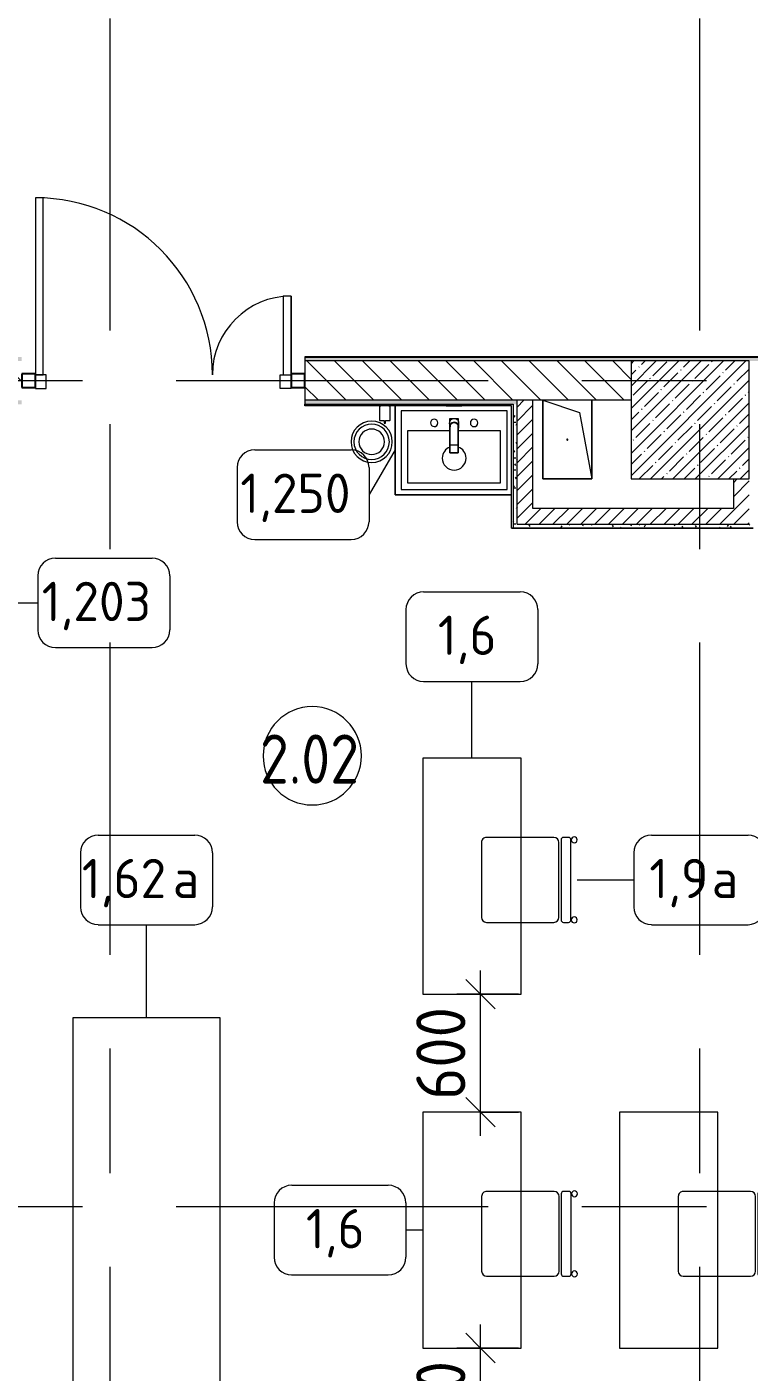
# Model space of a CAD drawing. Header units: millimetres. Extents: x -2766 to 205613, y -8553 to 29000.
# Drawn here: x 13586 to 17260, y 2758 to 9599 of the extents above; entities that cross this region are included whole.
import ezdxf

# ---------------------------------------------------------------- set-up
doc = ezdxf.new("R2010")
doc.units = ezdxf.units.MM
doc.linetypes.add('Осевая', pattern=[3175, 635, -476.25, 1587.5, -476.25])
for name, color, linetype, lineweight in [('0-1', 7, 'Continuous', 9), ('A-ANNO-DIMS', 7, 'Continuous', 9), ('A-ANNO-DIMS-100', 7, 'Continuous', 9), ('A-AREA-IDEN', 7, 'Continuous', 9), ('A-DETL-GENF', 7, 'Continuous', 9), ('A-GENM', 7, 'Continuous', 9), ('A-GLAZ-CWMG', 7, 'Continuous', 9), ('A-GLAZ-CWMG-1', 7, 'Continuous', 25), ('A-WALL', 7, 'Continuous', 9), ('I-FURN-IDEN', 7, 'Continuous', 9), ('I-WALL', 7, 'Continuous', 9), ('P-SANR-FIXT', 7, 'Continuous', 9), ('P-SANR-FIXT-2', 7, 'Continuous', 13), ('S-COLS', 7, 'Continuous', 9), ('Оси-2', 7, 'Осевая', 9)]:
    doc.layers.add(name, color=color, linetype=linetype, lineweight=lineweight)
for name, color, linetype, lineweight, true_color in [('A-DOOR-1', 7, 'Continuous', 9, 0xc0c0c0), ('A-WALL-1', 9, 'Continuous', 9, 0x808080), ('A-WALL-FNSH-1', 9, 'Continuous', 9, 0x808080), ('I-FURN-1', 9, 'Continuous', 9, 0x808080), ('P-SANR-FIXT-1', 9, 'Continuous', 13, 0x808080)]:
    doc.layers.add(name, color=color, linetype=linetype, lineweight=lineweight, true_color=true_color)
doc.styles.add('GOST Common', font='GOST_Common.ttf', dxfattribs={"height": 200})
doc.styles.add('GOST Common_1', font='GOST_Common.ttf', dxfattribs={"width": 0.9, "height": 250})
doc.styles.add('ISOCPEUR', font='isocpeur.ttf', dxfattribs={"width": 0.9, "height": 250})
doc.dimstyles.new('ISO-2_5_0_9К_БОЛЬШОЙ', dxfattribs={"dimscale": 304.8, "dimtxt": 248.995294, "dimasz": 0.492126, "dimexe": 0.393701, "dimexo": 0.984252, "dimgap": 0, "dimtad": 1, "dimdec": 0, "dimrnd": 10, "dimzin": 0, "dimdsep": 46, "dimtxsty": 'ISOCPEUR', "dimblk1": 'OBLIQUE', "dimblk2": 'OBLIQUE', "dimsah": 1, "dimcen": 0.09, "dimdle": 0.393701, "dimazin": 0, "dimtfac": 1, "dimtdec": 4, "dimtix": 1, "dimtmove": 0, "dimatfit": 3, "dimfxl": 1, "dimtvp": 1, "dimtolj": 1, "dimtzin": 0, "dimarcsym": 2})
pattern_1 = [(45, (0, 0), (-35.35534, 35.35534), [])]
pattern_2 = [(0, (0, 0), (121.92, 30.48), [10.058, -81.382, 10.058, -81.382, -487.68]), (0, (0, 0), (121.92, 30.48), [-182.88, 10.058, -172.822, 10.058, -81.382, -213.36]), (0, (0, 0), (121.92, 30.48), [-457.2, 10.058, -50.902, 10.058, -142.342]), (120, (45.72, 15.24), (-87.356454, 90.345817), [10.058, -81.382, 10.058, -81.382, -487.68]), (120, (45.72, 15.24), (-87.356454, 90.345817), [-182.88, 10.058, -172.822, 10.058, -81.382, -213.36]), (120, (45.72, 15.24), (-87.356454, 90.345817), [-457.2, 10.058, -50.902, 10.058, -142.342]), (240, (60.96, 76.2), (-34.563546, -120.825817), [10.058, -81.382, 10.058, -81.382, -487.68]), (240, (60.96, 76.2), (-34.563546, -120.825817), [-182.88, 10.058, -172.822, 10.058, -81.382, -213.36]), (240, (60.96, 76.2), (-34.563546, -120.825817), [-457.2, 10.058, -50.902, 10.058, -142.342])]

# ---------------------------------------------------------------- blocks, each defined once
blk = doc.blocks.new('GM_Отверстие прямоугольное _в плите_ - Отверстие-V64-План расстановки мебели и оборудования 2 этажа в осях 1-12')
at = {"layer": 'A-GENM'}
for p, q in [((-200, 125), (200, 125)), ((200, 125), (-200, 125)), ((-137.5, 62.5), (200, 125)), ((200, 125), (200, -125)), ((200, -125), (200, 125)), ((-200, -125), (-137.5, 62.5)), ((200, -125), (-200, -125)), ((-200, -125), (200, -125))]:
    blk.add_line(p, q, dxfattribs=at)
for start, end in [(360, 180), (180, 360)]:
    blk.add_arc((0, 0), 2.5, start, end, dxfattribs=at)
blk = doc.blocks.new('BSC_Колонна _Прямоугольная - 600х600-V68-План расстановки мебели и оборудования 2 этажа в осях 1-12')
at = {"layer": 'S-COLS'}
h = blk.add_hatch(dxfattribs=at)
h.set_pattern_fill('FP_75', color=256, style=0, pattern_type=2)
h.set_pattern_definition([(45, (-16960, -7600), (-57.02463, 57.02463), []), (45, (-16902.975, -7600), (-57.02463, 57.02463), [100.806, -20.161, 3.353, -16.808])])
h.paths.add_polyline_path([(-300, -300), (300, -300), (300, 300), (-300, 300)])
for p, q in [((300, 300), (-300, 300)), ((-300, 300), (-300, -300)), ((300, -300), (300, 300)), ((-300, -300), (300, -300))]:
    blk.add_line(p, q, dxfattribs=at)
blk = doc.blocks.new('Стол базовый прямоугольный - 1_62а-26219558-План расстановки мебели и оборудования 2 этажа в осях 1-12')
at = {"layer": 'I-FURN-1'}
for p, q in [((1200, 375), (-1200, 375)), ((-1200, 375), (-1200, -375)), ((1200, -375), (1200, 375)), ((-1200, -375), (1200, -375))]:
    blk.add_line(p, q, dxfattribs=at)
blk = doc.blocks.new('Стол базовый прямоугольный - 1_6-26174022-План расстановки мебели и оборудования 2 этажа в осях 1-12')
at = {"layer": 'I-FURN-1'}
for p, q in [((600, 250), (-600, 250)), ((-600, 250), (-600, -250)), ((600, -250), (600, 250)), ((-600, -250), (600, -250))]:
    blk.add_line(p, q, dxfattribs=at)
blk = doc.blocks.new('Стул Breuer - 1_9а-V99-План расстановки мебели и оборудования 2 этажа в осях 1-12')
at = {"layer": 'I-FURN-1'}
for p, q in [((-215.9, 215.9), (-215.9, 40)), ((190.5, 241.3), (-190.5, 241.3)), ((215.9, 40), (215.9, 215.9)), ((-215.9, 40), (-215.9, -127)), ((215.9, -127), (215.9, 40)), ((-215.9, -176.2), (-215.9, -200.8)), ((203.2, -163.5), (-203.2, -163.5)), ((-190.5, -152.4), (190.5, -152.4)), ((215.9, -200.8), (215.9, -176.2)), ((-203.2, -213.5), (203.2, -213.5))]:
    blk.add_line(p, q, dxfattribs=at)
for centre, radius, start, end in [((-190.5, 215.9), 25.4, 90, 180), ((190.5, 215.9), 25.4, 0, 90), ((-190.5, -127), 25.4, 180, 270), ((190.5, -127), 25.4, 270, 360), ((-203.2, -176.2), 12.7, 90, 180), ((-203.2, -200.8), 12.7, 180, 270), ((203.2, -176.2), 12.7, 360, 90), ((203.2, -200.8), 12.7, 270, 360), ((-203.5, -230.6), 15.1, 360, 180), ((-203.5, -230.6), 15.1, 180, 360), ((203.7, -230.6), 15.1, 360, 180), ((203.7, -230.6), 15.1, 180, 360)]:
    blk.add_arc(centre, radius, start, end, dxfattribs=at)
blk = doc.blocks.new('Мойка кухонная - Раковина Roca Victoria-N Unik 600х460 мм-V130-План расстановки мебели и оборудования 2 этажа в осях 1-12')
at = {"layer": 'P-SANR-FIXT'}
for p, q in [((270, 0), (-270, 0)), ((-270, 0), (-270, -400)), ((270, -400), (270, 0)), ((-21, -102.3), (-236.6, -102.3)), ((-236.6, -102.3), (-236.6, -366.4)), ((236.1, -102.3), (21, -102.3)), ((236.1, -366.4), (236.1, -102.3)), ((-270, -400), (270, -400)), ((-236.6, -366.4), (236.1, -366.4))]:
    blk.add_line(p, q, dxfattribs=at)
for centre, radius, start, end in [((-101.6, -61.9), 19, 90, 180), ((-101.6, -61.9), 19, 180, 270), ((-101.6, -61.9), 19, 360, 90), ((-101.6, -61.9), 19.1, 270, 360), ((101.6, -61.9), 19.1, 360, 180), ((101.6, -61.9), 19.1, 180, 360), ((0, -241.3), 60.5, 110.47029, 180), ((0, -241.3), 60.5, 360, 69.52004), ((0, -241.3), 60.5, 180, 360)]:
    blk.add_arc(centre, radius, start, end, dxfattribs=at)
blk = doc.blocks.new('сифон - Для раковины-30649612-План расстановки мебели и оборудования 2 этажа в осях 1-12')
at = {"layer": 'P-SANR-FIXT-1'}
for p, q in [((233, 40), (231.1, 40)), ((231.1, -40), (231.1, 40)), ((231.1, -40), (233, -40))]:
    blk.add_line(p, q, dxfattribs=at)
blk = doc.blocks.new('смеситель для раковины - Default-30607276-План расстановки мебели и оборудования 2 этажа в осях 1-12')
at = {"layer": '0-1'}
for p, q in [((-20.7, -16.7), (-20.7, -17.2)), ((-20.3, -15.8), (-20.3, -19.4)), ((20.3, -19.4), (20.3, -15.8)), ((20.8, -17.2), (20.8, -16.7)), ((22.8, -2.9), (21.7, -15.4)), ((-20.3, -111.8), (20.3, -111.8)), ((-21, -151.6), (21, -151.6))]:
    blk.add_line(p, q, dxfattribs=at)
at = {"layer": '0-1', "flags": 128}
for points in [[(-21.7, -15.4), (-22.3, -8.3), (-22.8, -2.9)], [(-21, -89.3), (-21, -88.6), (-21, -88.2), (-21, -88), (-21, -88)], [(21, -88.3), (21, -88.3), (21, -88.5), (21, -88.9), (21, -89.1)]]:
    blk.add_lwpolyline(points, dxfattribs=at)
at = {"layer": 'P-SANR-FIXT-1'}
for p, q in [((-21, -151.6), (-21, 23)), ((-21, 23), (21, 23)), ((21, 23), (21, -151.6)), ((-20.3, -109.7), (-20.3, -111.8)), ((-20.3, -111.8), (-20.3, -111.8)), ((20.3, -111.8), (20.3, -109.7)), ((20.3, -111.8), (20.3, -111.8)), ((21, -151.6), (-21, -151.6))]:
    blk.add_line(p, q, dxfattribs=at)
at = {"layer": 'P-SANR-FIXT-1', "flags": 128}
for points in [[(21.1, -17.1), (21.5, -12.3), (22, -7.6), (22.4, -2.9), (22.9, 1.8)], [(22.9, 1.8), (22.4, -2.9), (22, -7.6), (21.5, -12.3), (21.1, -17.1)], [(-21, -37.9), (-21, -91), (-21, -144)], [(-20.3, -18.4), (-20.3, -17.1), (-20.3, -15.8)], [(-20.3, -109.7), (-20.3, -60.2), (-20.3, -19.4)], [(20.3, -15.8), (20.3, -17.1), (20.3, -18.4)], [(20.3, -19.4), (20.3, -60.2), (20.3, -109.7)], [(21, -17.1), (21, -16.6), (21, -16.1), (21, -15.6), (21, -15.1)], [(21, -37.9), (21, -32.7), (21, -27.5), (21, -22.3), (21, -17.1)], [(21, -144), (21, -91), (21, -37.9)]]:
    blk.add_lwpolyline(points, dxfattribs=at)
at = {"layer": 'P-SANR-FIXT-1'}
for centre, major_axis, ratio, start_param, end_param in [((0, -17.2), (20.8, 0), 0.98634, 1.013087, 2.128653), ((-9809.3, -72.1), (9788.3, 0.5), 0.986286, 0.003489, 0.005645), ((0, -17.2), (-20.8, 0), 0.98634, 6.029227, 6.283185), ((0, -17.2), (20.8, 0), 0.98634, 3.141593, 3.222501), ((0, -17.2), (20.8, 0), 0.98634, 2.513274, 2.57608), ((0, -17.2), (20.8, 0), 0.98634, 0.56555, 0.628319), ((0, -17.2), (20.8, 0), 0.98634, 0, 0.254049), ((0, -17.2), (20.8, 0), 0.98634, 6.202274, 6.283185)]:
    blk.add_ellipse(centre, major_axis=major_axis, ratio=ratio, start_param=start_param, end_param=end_param, dxfattribs=at)
for points, knots in [([(-21.7, 7.4), (-21.2, 8.6), (-20.2, 11.1), (-18, 14.3), (-15.3, 17.2), (-12.2, 19.6), (-8.7, 21.4), (-5.4, 22.4), (-2.5, 22.9), (0.8, 23.1), (4.8, 22.7), (8.8, 21.3), (11.6, 19.8), (13.7, 18.4), (15.6, 16.8), (17.8, 14.5), (21.2, 9.7), (22.5, 5.1), (22.9, 1.8)], [0.1111111, 0.1111111, 0.1111111, 0.1111111, 0.1666667, 0.2222222, 0.2777778, 0.3333333, 0.3888889, 0.4444444, 0.4791667, 0.5138889, 0.5833333, 0.6527778, 0.6875, 0.7222222, 0.7569444, 0.7916667, 0.8611111, 1, 1, 1, 1]), ([(-21, -15), (-20.9, -13.9), (-20.5, -11.7), (-19.3, -8.4), (-17.6, -5.5), (-14.7, -1.9), (-10.1, 1.7), (-4.5, 3.5), (0, 3.8), (3.4, 3.6), (6.8, 2.8), (11.1, 0.9), (14.8, -1.9), (17.6, -5.5), (19.3, -8.5), (20.5, -11.7), (20.9, -14), (21, -15.1)], [0, 0, 0, 0, 0.055556, 0.111111, 0.166667, 0.222222, 0.333333, 0.444444, 0.5, 0.555556, 0.611111, 0.666667, 0.777778, 0.833333, 0.888889, 0.944444, 1, 1, 1, 1]), ([(-20.3, -15.8), (-20.3, -13.7), (-19.8, -10.7), (-17.9, -6.9), (-16.3, -4.7), (-14.8, -3.1), (-13, -1.5), (-11.1, -0.2), (-9, 0.8), (-7.3, 1.5), (-5.5, 2), (-3.5, 2.4), (-1.4, 2.7), (1, 2.7), (3.3, 2.5), (5.5, 2), (7.7, 1.3), (9.8, 0.4), (11.7, -0.6), (13.5, -1.9), (15.1, -3.4), (16.9, -5.4), (19.5, -9.5), (20.3, -13.2), (20.3, -15.8)], [0, 0, 0, 0, 0.111111, 0.166667, 0.222222, 0.25, 0.277778, 0.333333, 0.361111, 0.388889, 0.416667, 0.444444, 0.479167, 0.513889, 0.548611, 0.583333, 0.618056, 0.652778, 0.6875, 0.722222, 0.756944, 0.791667, 0.861111, 1, 1, 1, 1]), ([(-20.3, -19.4), (-20.3, -18.2), (-20.2, -15.9), (-19.3, -12.3), (-18, -9.6), (-16.8, -7.5), (-15.7, -6.1), (-14.5, -4.7), (-12.8, -3), (-9.4, -0.5), (-3.7, 1.7), (2.4, 1.7), (7.1, 0.4), (10.9, -1.5), (13.6, -3.7), (15.4, -5.7), (16.5, -7.1), (17.8, -9), (18.9, -11.5), (20, -15), (20.3, -17.7), (20.3, -19.4)], [0, 0, 0, 0, 0.055556, 0.111111, 0.166667, 0.194444, 0.222222, 0.25, 0.277778, 0.333333, 0.444444, 0.555556, 0.611111, 0.666667, 0.75, 0.770833, 0.791667, 0.833333, 0.875, 0.916667, 1, 1, 1, 1]), ([(-22.6, -3.6), (-22.5, -4.2), (-22.4, -5.3), (-22.1, -7.6), (-21.9, -9.3), (-21.6, -11.8), (-21.5, -13.7), (-21.3, -15.4), (-21.2, -16.5), (-21.1, -17.1)], [0.2, 0.2, 0.2, 0.2, 0.3, 0.4, 0.6, 0.7, 0.8, 0.9, 1, 1, 1, 1]), ([(-21.8, -13.9), (-21.9, -12.9), (-22, -10.9), (-22.2, -8.4), (-22.3, -6.9), (-22.4, -5.5), (-22.5, -4.4), (-22.6, -3.8), (-22.6, -3.6)], [0, 0, 0, 0, 0.125, 0.25, 0.375, 0.5, 0.625, 0.6821513, 0.6821513, 0.6821513, 0.6821513]), ([(-21, -88.1), (-21, -84.5), (-21, -78.9), (-21.1, -72.5), (-21.1, -68.8), (-21.1, -66.1), (-21.1, -63.2), (-21.1, -59.3), (-21.1, -54.3), (-21.2, -48.8), (-21.2, -44.2), (-21.2, -41), (-21.3, -38.7), (-21.3, -37), (-21.3, -35.6), (-21.3, -34.5), (-21.3, -33.4), (-21.4, -31.8), (-21.4, -30), (-21.4, -27.9), (-21.5, -25.2), (-21.5, -22.1), (-21.6, -18.9), (-21.7, -16.1), (-21.8, -14.6), (-21.8, -13.9)], [0, 0, 0, 0, 0.083333, 0.125, 0.145833, 0.166667, 0.1875, 0.208333, 0.25, 0.291667, 0.333333, 0.375, 0.416667, 0.458333, 0.479167, 0.5, 0.520833, 0.541667, 0.583333, 0.625, 0.666667, 0.75, 0.833333, 0.916667, 1, 1, 1, 1]), ([(21.8, -13.9), (21.8, -14.6), (21.7, -16.1), (21.6, -18.9), (21.5, -22.1), (21.5, -25.2), (21.4, -27.9), (21.4, -30), (21.4, -31.8), (21.3, -33.4), (21.3, -34.5), (21.3, -35.6), (21.3, -37), (21.3, -38.7), (21.3, -41), (21.2, -44.2), (21.2, -48.8), (21.2, -54.3), (21.1, -59.3), (21.1, -63.2), (21.1, -66.1), (21.1, -68.8), (21.1, -72.5), (21, -78.9), (21, -84.5), (21, -88.1)], [0, 0, 0, 0, 0.083333, 0.166667, 0.25, 0.333333, 0.375, 0.416667, 0.458333, 0.479167, 0.5, 0.520833, 0.541667, 0.583333, 0.625, 0.666667, 0.708333, 0.75, 0.791667, 0.8125, 0.833333, 0.854167, 0.875, 0.916667, 1, 1, 1, 1]), ([(22.9, -0.3), (22.9, -0.4), (22.9, -0.8), (22.8, -1.5), (22.7, -2.4), (22.6, -3.4), (22.5, -4.5), (22.4, -5.5), (22.2, -6.9), (22, -8.7), (21.8, -10.8), (21.6, -12.5), (21.4, -13.9), (21.3, -15), (21.2, -16), (21.1, -16.7), (21.1, -17.1)], [0, 0, 0, 0, 0.03125, 0.0625, 0.125, 0.1875, 0.25, 0.3125, 0.375, 0.5, 0.625, 0.75, 0.8125, 0.875, 0.9375, 1, 1, 1, 1]), ([(21.8, -13.9), (21.8, -15.1), (21.7, -16.8), (21.3, -18.6), (21.1, -19.2)], [0, 0, 0, 0, 0.1111111, 0.1793104, 0.1793104, 0.1793104, 0.1793104]), ([(22.9, -0.3), (22.9, -0.8), (22.8, -2), (22.6, -3.7), (22.4, -5.2), (22.3, -6.4), (22.2, -7.3), (22.2, -8.4), (22, -10), (21.9, -11.9), (21.8, -13.3), (21.8, -13.9)], [0, 0, 0, 0, 0.166667, 0.333333, 0.5, 0.583333, 0.666667, 0.75, 0.833333, 0.916667, 1, 1, 1, 1]), ([(-21, -144), (-21, -144.4), (-21, -145.2), (-21, -146.9), (-21, -148.7), (-21, -150.5), (-21, -151.5), (-21, -151.7), (-21, -151.6)], [0, 0, 0, 0, 0.0555556, 0.1111111, 0.2222222, 0.3333333, 0.4444444, 0.5555556, 0.5555556, 0.5555556, 0.5555556]), ([(21, -151.6), (21, -151.7), (21, -151.5), (21, -150.5), (21, -148.7), (21, -146.9), (21, -145.2), (21, -144.4), (21, -144)], [0.4444444, 0.4444444, 0.4444444, 0.4444444, 0.5555556, 0.6666667, 0.7777778, 0.8888889, 0.9444444, 1, 1, 1, 1])]:
    blk.add_open_spline(points, degree=3, knots=knots, dxfattribs=at)
for points in [[(22.9, 0.8), (22.9, 0.4), (22.9, 0.1), (22.9, -0.3)], [(-22.8, -3), (-22.9, -2.1), (-22.9, -1.2), (-22.9, -0.3)], [(-22.9, -0.3), (-22.8, -1.2), (-22.7, -2.1), (-22.6, -3)], [(-22.5, -5.4), (-22.6, -4.6), (-22.7, -3.8), (-22.8, -3)], [(-21.1, -19.2), (-21.5, -17.5), (-21.8, -15.7), (-21.8, -13.9)], [(-21, -15), (-21, -15.3), (-21.1, -16), (-21.1, -16.7), (-21.1, -17.1)], [(21, -15.1), (21, -15.4), (21.1, -16.1), (21.1, -16.7), (21.1, -17.1)], [(21.1, -17.1), (21.1, -18.8), (21.1, -22.3), (21.1, -27.5), (21, -32.7), (21, -36.1), (21, -37.9)], [(21.1, -17.1), (21.2, -15.7), (21.5, -12.9), (22, -8.7), (22.5, -4.5), (22.8, -1.7), (22.9, -0.3)], [(22.9, -0.3), (23, -2.6), (22.7, -4.8), (22.1, -7)]]:
    blk.add_open_spline(points, degree=3, dxfattribs=at)
blk = doc.blocks.new('мусорная корзина - Round_ Metal-30590745-План расстановки мебели и оборудования 2 этажа в осях 1-12')
at = {"layer": 'P-SANR-FIXT-1'}
for radius, start, end in [(105, 0, 180), (90, 360, 180), (105, 180, 360), (90, 180, 360), (65, 0, 180), (65, 180, 360)]:
    blk.add_arc((0, 0), radius, start, end, dxfattribs=at)
blk = doc.blocks.new('TOY_Диспансер мыло - Дозатор Elegance new 11654 019001 хром-30949243-План расстановки мебели и оборудования 2 этажа в осях 1-12')
at = {"layer": 'A-GENM'}
for p, q in [((97.5, 79.7), (97.5, 12)), ((122.2, 81.7), (99.5, 81.7)), ((127.9, 96.6), (122.2, 96.6)), ((122.2, 96.6), (122.2, 81.7)), ((127.9, 81.7), (127.9, 96.6)), ((150.5, 81.7), (127.9, 81.7)), ((152.5, 12), (152.5, 79.7)), ((99.5, 10), (105, 10)), ((105, 10), (105, 7.5)), ((145, 7.5), (145, 10)), ((145, 10), (150.5, 10))]:
    blk.add_line(p, q, dxfattribs=at)
for centre, start, end in [((99.5, 79.7), 90, 180), ((150.5, 79.7), 360, 90), ((99.5, 12), 180, 270), ((150.5, 12), 270, 360)]:
    blk.add_arc(centre, 2, start, end, dxfattribs=at)
blk = doc.blocks.new('Прямоугольный импост - 50 x 70 мм-31927764-План расстановки мебели и оборудования 2 этажа в осях 1-12')
at = {"layer": 'A-GLAZ-CWMG-1'}
for p, q in [((-70, 35), (0, 35)), ((-70, -35), (-70, 35)), ((0, 35), (0, -35)), ((0, -35), (-70, -35))]:
    blk.add_line(p, q, dxfattribs=at)
blk = doc.blocks.new('Дверь_Витражная_остекление_ - ДВН_ДАО_Главный вход_1200 в свету Д-22 _п_-31928779-План расстановки мебели и оборудования 2 этажа в осях 1-12')
at = {"layer": 'A-DETL-GENF'}
for p, q in [((-610, 930), (-650, 930)), ((-650, 930), (-650, 35)), ((-610, 30), (-610, 930)), ((650, 430), (610, 430)), ((610, 430), (610, 30)), ((650, 35), (650, 430)), ((-650, 30), (-610, 30)), ((-595, 30), (-650, 30)), ((-595, -40), (-595, 30)), ((595, -40), (595, 30)), ((595, 30), (650, 30)), ((610, 30), (650, 30)), ((-650, -35), (-650, -40)), ((-650, -40), (-595, -40)), ((650, -40), (595, -40)), ((650, -35), (650, -40))]:
    blk.add_line(p, q, dxfattribs=at)
at = {"layer": 'A-DOOR-1'}
for p, q in [((-650, 930), (-650, 35)), ((650, 430), (650, 35))]:
    blk.add_line(p, q, dxfattribs=at)
for centre, radius, start, end in [((-650, 30), 900, 360, 90), ((650, 30), 400, 90, 180)]:
    blk.add_arc(centre, radius, start, end, dxfattribs=at)
blk = doc.blocks.new('Прямоугольный импост - 50 x 70 мм-31701779-План расстановки мебели и оборудования 2 этажа в осях 1-12')
at = {"layer": 'A-GLAZ-CWMG-1'}
for p, q in [((0, 35), (-70, 35)), ((-70, 35), (-70, -35)), ((0, -35), (0, 35)), ((-70, -35), (0, -35))]:
    blk.add_line(p, q, dxfattribs=at)
blk = doc.blocks.new('Марка_Мебель - В прямоуг_Balcon_Марка-25523697-План расстановки мебели и оборудования 2 этажа в осях 1-12')
at = {"layer": 'I-FURN-IDEN'}
for p, q in [((-2.455, 2.278), (2.455, 2.278)), ((-3.355, 1.378), (-3.355, -1.384)), ((3.355, 1.378), (3.355, -1.378)), ((-2.461, -2.278), (2.455, -2.278))]:
    blk.add_line(p, q, dxfattribs=at)
for centre, radius, start, end in [((-2.455, 1.378), 0.9, 90, 180), ((2.455, 1.378), 0.9, 0, 90), ((-2.461, -1.384), 0.893, 180, 270), ((2.455, -1.378), 0.9, 270, 0)]:
    blk.add_arc(centre, radius, start, end, dxfattribs=at)
blk = doc.blocks.new('DIMBLOCK28-План расстановки мебели и оборудования 2 этажа в осях 1-12')
at = {"layer": 'A-ANNO-DIMS-100', "lineweight": 20}
for p, q in [((15893.6, 2880), (15818.6, 2955)), ((15893.6, 2880), (15968.6, 2805)), ((15893.6, 2280), (15818.6, 2355)), ((15893.6, 2280), (15968.6, 2205))]:
    blk.add_line(p, q, dxfattribs=at)
at = {"layer": 'A-ANNO-DIMS-100'}
for p, q in [((15893.6, 2160), (15893.6, 3000)), ((16087.5, 2880), (15773.6, 2880)), ((15893.6, 2880), (16087.5, 2880)), ((16087.5, 2280), (15773.6, 2280)), ((15893.6, 2280), (16087.5, 2280))]:
    blk.add_line(p, q, dxfattribs=at)
at = {"layer": 'A-ANNO-DIMS-100', "color": 0, "insert": (15566.9, 2343), "char_height": 250, "width": 568.858, "attachment_point": 1, "rotation": 90, "line_spacing_factor": 1.149209, "style": 'ISOCPEUR'}
blk.add_mtext('600', dxfattribs=at)
blk = doc.blocks.new('_Oblique')
at = {"color": 0, "linetype": 'ByBlock', "lineweight": -2}
blk.add_line((-0.5, -0.5), (0.5, 0.5), dxfattribs=at)
blk = doc.blocks.new('DIMBLOCK29-План расстановки мебели и оборудования 2 этажа в осях 1-12')
at = {"layer": 'A-ANNO-DIMS-100'}
for p, q in [((15893.6, 3960), (15893.6, 4800)), ((16087.5, 4680), (15773.6, 4680)), ((15893.6, 4680), (16087.5, 4680)), ((16087.5, 4080), (15773.6, 4080)), ((15893.6, 4080), (16087.5, 4080))]:
    blk.add_line(p, q, dxfattribs=at)
at = {"layer": 'A-ANNO-DIMS-100', "lineweight": 20}
for p, q in [((15893.6, 4680), (15818.6, 4755)), ((15893.6, 4680), (15968.6, 4605)), ((15893.6, 4080), (15818.6, 4155)), ((15893.6, 4080), (15968.6, 4005))]:
    blk.add_line(p, q, dxfattribs=at)
at = {"layer": 'A-ANNO-DIMS-100', "color": 0, "insert": (15566.9, 4143), "char_height": 250, "width": 568.858, "attachment_point": 1, "rotation": 90, "line_spacing_factor": 1.149209, "style": 'ISOCPEUR'}
blk.add_mtext('600', dxfattribs=at)
blk = doc.blocks.new('Марка_Помещения - Номер-25198446-План расстановки мебели и оборудования 2 этажа в осях 1-12')
at = {"layer": 'A-AREA-IDEN'}
for start, end in [(360, 180), (180, 360)]:
    blk.add_arc((0, 0), 2.5, start, end, dxfattribs=at)

msp = doc.modelspace()

# ---------------------------------------------------------------- hatches: boundary and pattern name
at = {"layer": 'I-WALL'}
h = msp.add_hatch(dxfattribs=at)
h.set_pattern_fill('FP_87', color=256, style=0, pattern_type=2)
h.set_pattern_definition(pattern_2)
h.paths.add_polyline_path([(20010, 7900), (20010, 7920), (14999.9, 7920), (14999.9, 7900), (19760, 7900)])
h.paths.add_polyline_path([(13405.6, 7900), (13559.9, 7900), (13559.9, 7920), (6530, 7920), (6530, 7900), (12760, 7900)])
h.paths.add_polyline_path([(4030, 7900), (4030, 7920), (3285, 7920), (3285, 7908), (3340, 7908), (3340, 7900), (3730, 7900)])
h.paths.add_polyline_path([(1830, 7900), (1830, 7908), (1885, 7908), (1885, 7920), (1270, 7920), (1270, 7900), (1455.3, 7900)])
h = msp.add_hatch(dxfattribs=at)
h.set_pattern_fill('FP_11', color=256, style=0, pattern_type=2)
h.set_pattern_definition([(135, (0, 0), (-70.7107, -70.7107), [])])
h.paths.add_polyline_path([(16660, 7700), (16660, 7900), (14999.9, 7900), (14999.9, 7700), (16160, 7700)])
h.paths.add_polyline_path([(13405.6, 7700), (13559.9, 7700), (13559.9, 7900), (12760, 7900), (12760, 7700), (12780, 7700)])
h.paths.add_polyline_path([(12160, 7700), (12160, 7900), (11460, 7900), (11460, 7830), (10660, 7830), (10660, 7900), (8260, 7900), (8260, 7700), (12077.8, 7700)])
h.paths.add_polyline_path([(7660, 7700), (7660, 7900), (6530, 7900), (6530, 7700), (7640, 7700)])
h.paths.add_polyline_path([(3730, 7700), (4030, 7700), (4030, 7900), (3730, 7900)])
h = msp.add_hatch(dxfattribs=at)
h.set_pattern_fill('FP_87', color=256, style=0, pattern_type=2)
h.set_pattern_definition(pattern_2)
h.paths.add_polyline_path([(16080, 7680), (16080, 7700), (14999.9, 7700), (14999.9, 7680), (16061.2, 7680)])
h.paths.add_polyline_path([(13559.9, 7680), (13559.9, 7700), (12780, 7700), (12780, 7680), (13405.6, 7680)])
h = msp.add_hatch(dxfattribs=at)
h.set_pattern_fill('FP_87', color=256, style=0, pattern_type=2)
h.set_pattern_definition(pattern_2)
h.paths.add_polyline_path([(16061.2, 7050), (16080, 7050), (16080, 7680), (16060, 7680), (16060, 7050)])
h = msp.add_hatch(dxfattribs=at)
h.set_pattern_fill('FP_39', color=256, style=0, pattern_type=2)
h.set_pattern_definition(pattern_1)
h.paths.add_polyline_path([(16080, 7070), (16160, 7070), (16160, 7700), (16080, 7700), (16080, 7680)])
h = msp.add_hatch(dxfattribs=at)
h.set_pattern_fill('FP_39', color=256, style=0, pattern_type=2)
h.set_pattern_definition(pattern_1)
h.paths.add_polyline_path([(17260, 7150), (17260, 7300), (17180, 7300), (17180, 7150)])
h = msp.add_hatch(dxfattribs=at)
h.set_pattern_fill('FP_39', color=256, style=0, pattern_type=2)
h.set_pattern_definition(pattern_1)
h.paths.add_polyline_path([(17260, 7070), (17260, 7150), (16160, 7150), (16160, 7070)])
h = msp.add_hatch(dxfattribs=at)
h.set_pattern_fill('FP_87', color=256, style=0, pattern_type=2)
h.set_pattern_definition(pattern_2)
h.paths.add_polyline_path([(17280, 7050), (17280, 7070), (16080, 7070), (16080, 7050)])

# ---------------------------------------------------------------- linework, layer by layer
at = {"layer": 'A-WALL'}
for p, q in [((14999.9, 7920), (19990, 7920)), ((16660, 7900), (14999.9, 7900)), ((16660, 7700), (14999.9, 7700)), ((16080, 7070), (16080, 7700))]:
    msp.add_line(p, q, dxfattribs=at)
at = {"layer": 'A-WALL-1'}
for p, q in [((14999.9, 7920), (14999.9, 7680)), ((14999.9, 7680), (15000, 7680)), ((16060, 7680), (16060, 7050)), ((16160, 7150), (16160, 7700)), ((17180, 7300), (17180, 7150)), ((17180, 7150), (16160, 7150)), ((16080, 7070), (17260, 7070))]:
    msp.add_line(p, q, dxfattribs=at)
at = {"layer": 'A-WALL-FNSH-1'}
for p, q in [((19990, 7921), (14999.9, 7921)), ((14999.9, 7921), (14999.9, 7920)), ((17280, 7050), (16052, 7050)), ((16052, 7050), (16052, 7049)), ((16052, 7049), (17281, 7049))]:
    msp.add_line(p, q, dxfattribs=at)
at = {"layer": 'I-FURN-1'}
for p, q in [((15459.5, 7672), (15459.5, 7218.6)), ((15459.5, 7218.6), (15459.5, 7672)), ((15459.5, 7218.6), (16052, 7218.6)), ((16052, 7218.6), (15459.5, 7218.6))]:
    msp.add_line(p, q, dxfattribs=at)
at = {"layer": 'I-FURN-IDEN'}
for p, q in [((15459.5, 7448.6), (15326.6, 7220.2)), ((13080.4, 6670), (13642, 6670)), ((15850, 5880), (15850, 6270)), ((16385.7, 5261), (16673.6, 5261)), ((14194.7, 4560), (14194.7, 5033.2)), ((15600.9, 3480), (15514.5, 3480))]:
    msp.add_line(p, q, dxfattribs=at)
at = {"layer": 'I-WALL'}
for p, q in [((15000, 7680), (16060, 7680)), ((15000, 7672), (15000, 7680)), ((16052, 7672), (15000, 7672)), ((16052, 7050), (16052, 7672))]:
    msp.add_line(p, q, dxfattribs=at)
at = {"layer": 'Оси-2'}
for p, q in [((14010, 593.7), (14010, 24898.1)), ((17010, 593.7), (17010, 24898.1)), ((534, 7800), (35990, 7800)), ((534, 3600), (35990, 3600))]:
    msp.add_line(p, q, dxfattribs=at)

# ---------------------------------------------------------------- block references
at = {"layer": 'A-AREA-IDEN', "xscale": 99.99999999999993, "yscale": 99.99999999999993, "zscale": 99.99999999999993}
msp.add_blockref('Марка_Помещения - Номер-25198446-План расстановки мебели и оборудования 2 этажа в осях 1-12', (15037.8, 5892), dxfattribs=at)
at = {"layer": 'A-DOOR-1'}
msp.add_blockref('Дверь_Витражная_остекление_ - ДВН_ДАО_Главный вход_1200 в свету Д-22 _п_-31928779-План расстановки мебели и оборудования 2 этажа в осях 1-12', (14279.9, 7800), dxfattribs=at)
at = {"layer": 'A-GENM', "rotation": 270.0000000000002}
msp.add_blockref('GM_Отверстие прямоугольное _в плите_ - Отверстие-V64-План расстановки мебели и оборудования 2 этажа в осях 1-12', (16335, 7500), dxfattribs=at)
at = {"layer": 'A-GLAZ-CWMG', "rotation": 180}
msp.add_blockref('Прямоугольный импост - 50 x 70 мм-31701779-План расстановки мебели и оборудования 2 этажа в осях 1-12', (13559.9, 7800), dxfattribs=at)
at = {"layer": 'A-GLAZ-CWMG', "extrusion": (0, 0, -1), "rotation": 180}
msp.add_blockref('Прямоугольный импост - 50 x 70 мм-31927764-План расстановки мебели и оборудования 2 этажа в осях 1-12', (-14999.9, 7800), dxfattribs=at)
at = {"layer": 'I-FURN-1'}
for name, p, rotation in [('Стол базовый прямоугольный - 1_6-26174022-План расстановки мебели и оборудования 2 этажа в осях 1-12', (15850, 5280), 89.99999999999997), ('Стул Breuer - 1_9а-V99-План расстановки мебели и оборудования 2 этажа в осях 1-12', (16140, 5260.9), 89.99999999999959), ('Стол базовый прямоугольный - 1_62а-26219558-План расстановки мебели и оборудования 2 этажа в осях 1-12', (14194.7, 3360), 270.0000000000001), ('Стол базовый прямоугольный - 1_6-26174022-План расстановки мебели и оборудования 2 этажа в осях 1-12', (15850.9, 3480), 89.99999999999997), ('Стол базовый прямоугольный - 1_6-26174022-План расстановки мебели и оборудования 2 этажа в осях 1-12', (16850.9, 3480), 89.99999999999997), ('Стул Breuer - 1_9а-V99-План расстановки мебели и оборудования 2 этажа в осях 1-12', (16140.9, 3460.9), 89.99999999999959), ('Стул Breuer - 1_9а-V99-План расстановки мебели и оборудования 2 этажа в осях 1-12', (17140.9, 3460.9), 89.99999999999959)]:
    msp.add_blockref(name, p, dxfattribs=dict(at, rotation=rotation))
at = {"layer": 'I-FURN-IDEN', "xscale": 99.99999999999993, "yscale": 99.99999999999993, "zscale": 99.99999999999993}
for p in [(14991.1, 7220.2), (13977.4, 6670), (15850, 6497.8), (14194.7, 5261), (17009.1, 5261), (15179.1, 3480)]:
    msp.add_blockref('Марка_Мебель - В прямоуг_Balcon_Марка-25523697-План расстановки мебели и оборудования 2 этажа в осях 1-12', p, dxfattribs=at)
at = {"layer": 'P-SANR-FIXT-1', "rotation": 89.99999999999972}
msp.add_blockref('сифон - Для раковины-30649612-План расстановки мебели и оборудования 2 этажа в осях 1-12', (15759.5, 7439), dxfattribs=at)
at = {"layer": 'P-SANR-FIXT-1'}
for name, p in [('мусорная корзина - Round_ Metal-30590745-План расстановки мебели и оборудования 2 этажа в осях 1-12', (15340, 7489)), ('смеситель для раковины - Default-30607276-План расстановки мебели и оборудования 2 этажа в осях 1-12', (15759.5, 7585.2))]:
    msp.add_blockref(name, p, dxfattribs=at)
at = {"layer": 'P-SANR-FIXT-2', "rotation": 180}
msp.add_blockref('TOY_Диспансер мыло - Дозатор Elegance new 11654 019001 хром-30949243-План расстановки мебели и оборудования 2 этажа в осях 1-12', (15531.8, 7679.5), dxfattribs=at)
at = {"layer": 'P-SANR-FIXT-2'}
msp.add_blockref('Мойка кухонная - Раковина Roca Victoria-N Unik 600х460 мм-V130-План расстановки мебели и оборудования 2 этажа в осях 1-12', (15759.5, 7647.1), dxfattribs=at)
at = {"layer": 'S-COLS'}
msp.add_blockref('BSC_Колонна _Прямоугольная - 600х600-V68-План расстановки мебели и оборудования 2 этажа в осях 1-12', (16960, 7600), dxfattribs=at)

# ---------------------------------------------------------------- texts
at = {"layer": 'A-AREA-IDEN', "insert": (14772.1, 6000.6), "char_height": 250, "width": 663.797, "attachment_point": 1, "style": 'GOST Common_1'}
msp.add_mtext('2.02', dxfattribs=at)
at = {"layer": 'I-FURN-IDEN', "char_height": 200, "attachment_point": 1, "style": 'GOST Common'}
for s, insert, width in [('1,250', (14672.1, 7327.2), 737.552), ('1,203', (13661.9, 6777.1), 729.536), ('1,6', (15676.5, 6604.8), 384.81), ('1,62', (13865.7, 5368.1), 561.181), ('1,9', (16752.6, 5368.1), 384.81), ('\\fGOST Common|b0|i0|c204|p34|;а', (14328.7, 5368.1), 200.422), ('\\fGOST Common|b0|i0|c204|p34|;а', (17070.1, 5368.1), 200.422), ('1,6', (15005.6, 3587.1), 384.81)]:
    msp.add_mtext(s, dxfattribs=dict(at, insert=insert, width=width))

# ---------------------------------------------------------------- dimensions: what is measured, and where the dimension line sits
at = {"layer": 'A-ANNO-DIMS'}
for base, p1, p2, picture, middle in [((15893.6, 4680), (15787.5, 4080), (15787.5, 4680), 'DIMBLOCK29-План расстановки мебели и оборудования 2 этажа в осях 1-12', (15768.6, 4380)), ((15893.6, 2880), (15787.5, 2280), (15787.5, 2880), 'DIMBLOCK28-План расстановки мебели и оборудования 2 этажа в осях 1-12', (15768.6, 2580))]:
    dim = msp.add_linear_dim(base=base, p1=p1, p2=p2, angle=90, dimstyle='ISO-2_5_0_9К_БОЛЬШОЙ', override={"dimpost": '<>', "dimfxl": 600}, dxfattribs=at)
    dim.commit()
    dim.dimension.update_dxf_attribs({"geometry": picture, "text_midpoint": middle})

doc.saveas('drawing.dxf')
